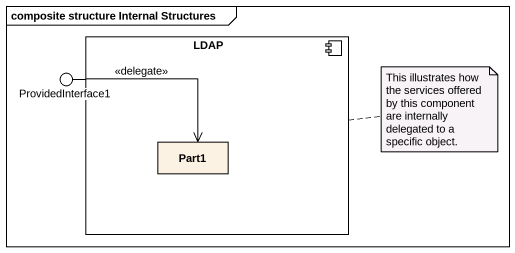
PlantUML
@startuml
mainframe composite structure Internal Structures
component LDAP {
  rectangle Part1
}
() ProvidedInterface1
LDAP -left- ProvidedInterface1
ProvidedInterface1 --> Part1 : <<delegate>>
note right of LDAP : This illustrates how the services offered by this component are internally delegated to a specific object.
@enduml
